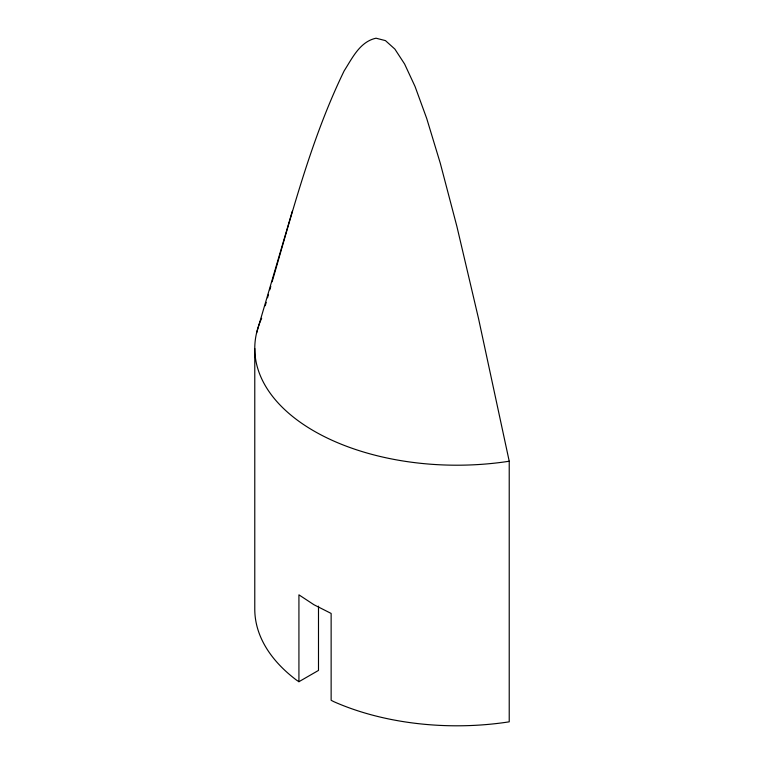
<?xml version="1.0" encoding="UTF-8"?>
<svg xmlns="http://www.w3.org/2000/svg" width="764" height="764" viewBox="0 0 764 764"><rect width="100%" height="100%" fill="white"/><g stroke="black" fill="none" stroke-linecap="round" stroke-linejoin="round"><path stroke-width="1.15" d="M265.242 305.762L266.225 302.343M267.524 297.788L268.508 294.369M269.807 289.814L270.79 286.404M272.089 281.849C292.898 210.539 311.578 137.873 344.182 70.813C352.309 58.131 359.854 41.705 376.031 38.2L385.448 40.616L394.854 49.068L404.595 63.995L415.043 86.475L426.704 118.449L440.284 163.219L456.91 226.497L478.579 318.779L509.225 461.227L509.225 721.827A202.135 116.701 0 0 1 333.858 701.686L331.137 700.301L331.137 613.435L313.975 604.754L298.925 594.841L298.925 681.708L318.493 670.42L318.493 606.158M256.503 333.266L292.306 211.227M298.925 681.708L296.547 680.141A202.135 116.701 0 0 1 254.775 609.099L254.775 348.499M509.225 461.227A202.135 116.701 0 0 1 261.66 318.292"/></g></svg>
